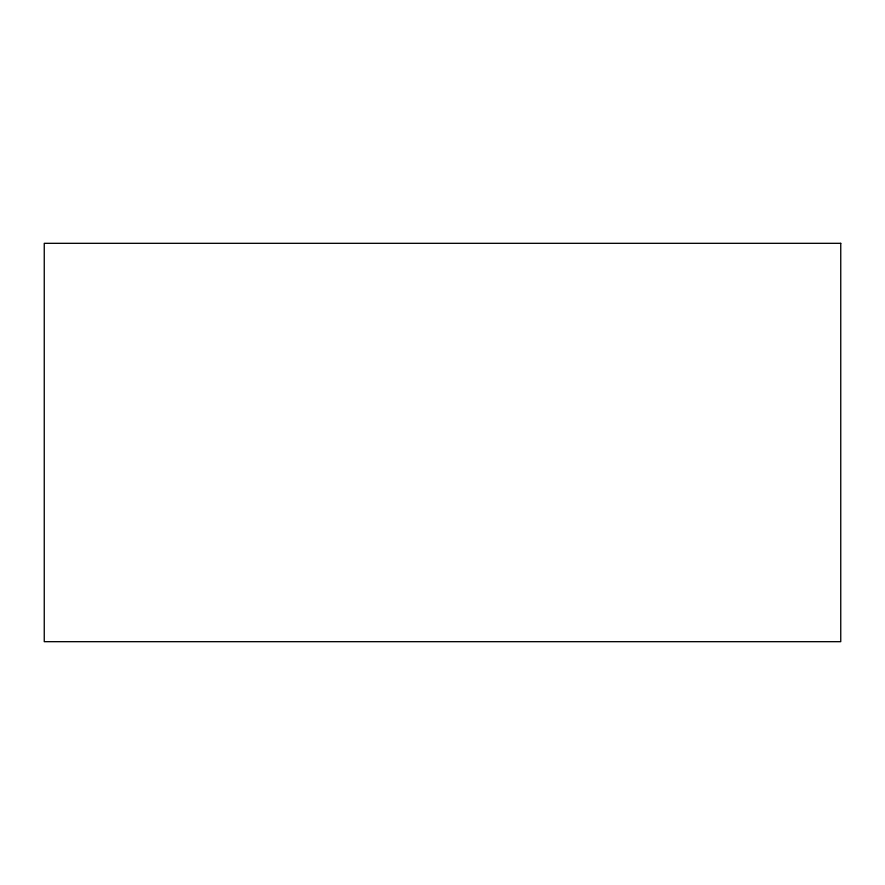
<?xml version="1.0" encoding="UTF-8"?>
<svg xmlns="http://www.w3.org/2000/svg" width="885" height="885" viewBox="0 0 885 885"><rect width="100%" height="100%" fill="white"/><g stroke="black" fill="none" stroke-linecap="round" stroke-linejoin="round"><path stroke-width="1.33" d="M840.75 243.32L44.25 243.32L44.25 641.68L840.75 641.68L840.75 243.32"/></g></svg>
